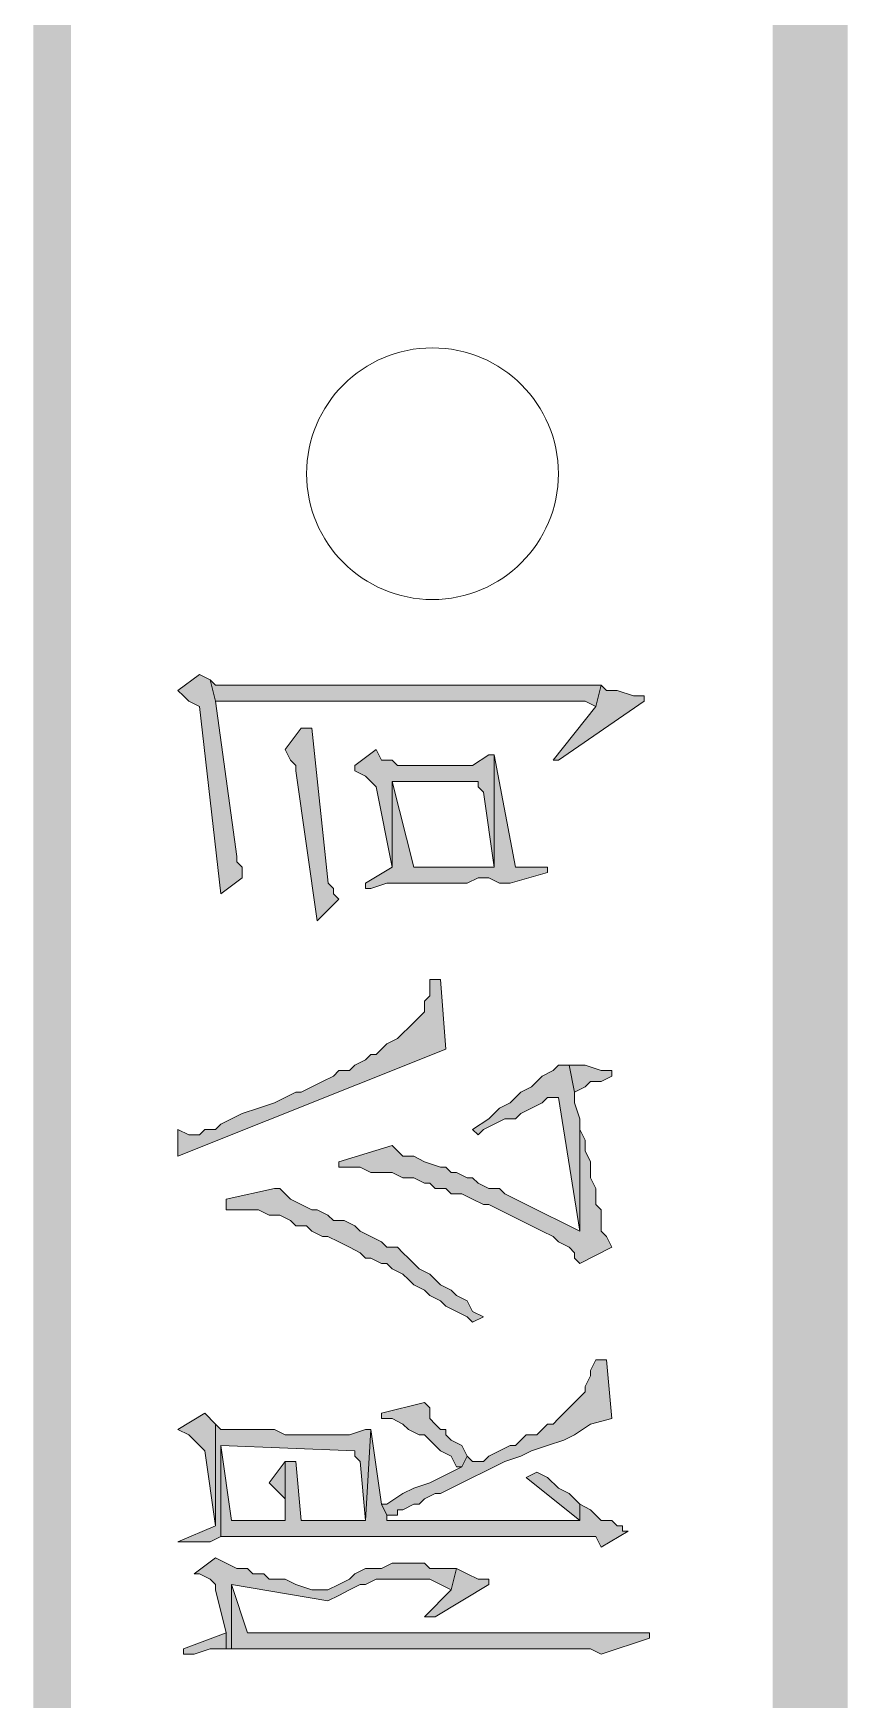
# Model space of a CAD drawing. Header units: millimetres. Extents: x 24 to 410, y 10 to 282.
# Drawn here: x 23.96 to 30.4, y 189.17 to 202.34 of the extents above; entities that cross this region are included whole.
import ezdxf

# ---------------------------------------------------------------- set-up
doc = ezdxf.new("R2010")
doc.units = ezdxf.units.MM

msp = doc.modelspace()

# ---------------------------------------------------------------- hatches: boundary and pattern name
h = msp.add_hatch(color=7)
h.dxf.hatch_style = 2
h.paths.add_polyline_path([(30.395333, 281.643667), (29.802667, 282.236333), (30.395333, 10.244667)])
h = msp.add_hatch(color=7)
h.dxf.hatch_style = 2
h.paths.add_polyline_path([(29.802667, 282.236333), (30.395333, 10.244667), (29.802667, 9.652)])
h = msp.add_hatch(color=7)
h.dxf.hatch_style = 2
h.paths.add_polyline_path([(24.257, 281.94), (23.960667, 281.94), (24.257, 55.837667)])
h = msp.add_hatch(color=7)
h.dxf.hatch_style = 2
h.paths.add_polyline_path([(23.960667, 281.94), (24.257, 55.837667), (23.960667, 55.837667)])
h = msp.add_hatch(color=7)
h.dxf.hatch_style = 2
h.paths.add_polyline_path([(25.103667, 197.146333), (25.146, 197.104), (25.188333, 197.061667), (25.273, 197.019333), (25.442333, 195.537667), (25.611667, 195.664667), (25.611667, 195.749333), (25.569333, 195.791667), (25.569333, 195.834), (25.4, 197.061667), (25.357667, 197.231), (25.273, 197.273333)])
h = msp.add_hatch(color=7)
h.dxf.hatch_style = 2
h.paths.add_polyline_path([(25.357667, 197.231), (25.4, 197.061667), (27.897667, 197.061667), (27.94, 197.061667), (28.321, 197.061667), (28.405667, 197.019333), (28.448, 197.188667), (25.4, 197.188667)])
h = msp.add_hatch(color=7)
h.dxf.hatch_style = 2
h.paths.add_polyline_path([(28.067035, 196.596), (28.109369, 196.596), (28.786702, 197.061667), (28.786702, 197.104), (28.702035, 197.104), (28.575035, 197.146333), (28.490369, 197.146333), (28.448035, 197.188667), (28.405702, 197.019333)])
h = msp.add_hatch(color=7)
h.dxf.hatch_style = 2
h.paths.add_polyline_path([(25.950369, 196.680667), (25.992702, 196.596), (26.035035, 196.553667), (26.035035, 196.511333), (26.204369, 195.326), (26.373702, 195.495333), (26.331369, 195.537667), (26.331369, 195.58), (26.289035, 195.622333), (26.162035, 196.85), (26.077369, 196.85)])
h = msp.add_hatch(color=7)
h.dxf.hatch_style = 2
h.paths.add_polyline_path([(26.500667, 196.553667), (26.500667, 196.511333), (26.585333, 196.469), (26.627667, 196.426667), (26.67, 196.384333), (26.797, 195.749333), (26.797, 196.426667), (27.474333, 196.426667), (27.474333, 196.384333), (27.516667, 196.342), (27.601333, 195.749333), (27.601333, 196.638333), (27.559, 196.638333), (27.432, 196.553667), (26.839333, 196.553667), (26.797, 196.596), (26.712333, 196.596), (26.67, 196.680667)])
h = msp.add_hatch(color=7)
h.dxf.hatch_style = 2
h.paths.add_polyline_path([(26.585333, 195.622333), (26.585333, 195.58), (26.627667, 195.58), (26.754667, 195.622333), (27.389667, 195.622333), (27.474333, 195.664667), (27.559, 195.664667), (27.643667, 195.622333), (27.728333, 195.622333), (28.024667, 195.707), (28.024667, 195.749333), (27.770667, 195.749333), (27.601333, 196.638333), (27.601333, 195.749333), (27.559, 195.749333), (26.966333, 195.749333), (26.797, 196.426667), (26.797, 195.749333)])
h = msp.add_hatch(color=7)
h.dxf.hatch_style = 2
h.paths.add_polyline_path([(25.103667, 193.675), (25.103667, 193.463333), (27.220333, 194.31), (27.178, 194.860333), (27.093333, 194.860333), (27.093333, 194.775667), (27.093333, 194.733333), (27.051, 194.691), (27.051, 194.606333), (27.008667, 194.564), (26.966333, 194.521667), (26.924, 194.479333), (26.881667, 194.437), (26.839333, 194.394667), (26.754667, 194.352333), (26.712333, 194.31), (26.67, 194.267667), (26.627667, 194.267667), (26.585333, 194.225333), (26.500667, 194.183), (26.458333, 194.140667), (26.373667, 194.140667), (26.331333, 194.098333), (26.246667, 194.056), (26.162, 194.013667), (26.077333, 193.971333), (26.035, 193.971333), (25.950333, 193.929), (25.865667, 193.886667), (25.738667, 193.844333), (25.611667, 193.802), (25.527, 193.759667), (25.442333, 193.717333), (25.4, 193.675), (25.315333, 193.675), (25.273, 193.632667), (25.188333, 193.632667)])
h = msp.add_hatch(color=7)
h.dxf.hatch_style = 2
h.paths.add_polyline_path([(27.432, 193.675), (27.474333, 193.632667), (27.516667, 193.675), (27.601333, 193.717333), (27.686, 193.759667), (27.770667, 193.759667), (27.813, 193.802), (27.897667, 193.844333), (27.982333, 193.886667), (28.024667, 193.929), (28.109333, 193.929), (28.278667, 192.870667), (28.278667, 193.759667), (28.236333, 193.886667), (28.236333, 193.971333), (28.194, 194.183), (28.109333, 194.183), (28.067, 194.140667), (27.982333, 194.098333), (27.94, 194.056), (27.897667, 194.013667), (27.813, 193.971333), (27.728333, 193.886667), (27.643667, 193.844333), (27.559, 193.759667)])
h = msp.add_hatch(color=7)
h.dxf.hatch_style = 2
h.paths.add_polyline_path([(28.194, 194.183), (28.236333, 193.971333), (28.321, 194.013667), (28.363333, 194.056), (28.448, 194.056), (28.532667, 194.098333), (28.532667, 194.140667), (28.448, 194.140667), (28.321, 194.183)])
h = msp.add_hatch(color=7)
h.dxf.hatch_style = 2
h.paths.add_polyline_path([(26.373667, 193.421), (26.373667, 193.378667), (26.416, 193.378667), (26.543, 193.378667), (26.627667, 193.336333), (26.797, 193.336333), (26.881667, 193.294), (26.966333, 193.294), (27.051, 193.251667), (27.093333, 193.251667), (27.135667, 193.209333), (27.220333, 193.209333), (27.262667, 193.167), (27.347333, 193.167), (27.432, 193.124667), (27.516667, 193.082333), (27.559, 193.082333), (27.643667, 193.04), (27.728333, 192.997667), (27.813, 192.955333), (27.897667, 192.913), (27.982333, 192.870667), (28.067, 192.828333), (28.109333, 192.786), (28.194, 192.743667), (28.236333, 192.701333), (28.236333, 192.659), (28.278667, 192.616667), (28.532667, 192.743667), (28.490333, 192.828333), (28.448, 192.870667), (28.448, 193.04), (28.405667, 193.082333), (28.405667, 193.209333), (28.363333, 193.294), (28.363333, 193.421), (28.321, 193.505667), (28.321, 193.590333), (28.278667, 193.675), (28.278667, 192.870667), (28.194, 192.913), (28.109333, 192.955333), (28.024667, 192.997667), (27.94, 193.04), (27.855333, 193.082333), (27.770667, 193.124667), (27.686, 193.167), (27.643667, 193.209333), (27.559, 193.209333), (27.474333, 193.251667), (27.432, 193.294), (27.389667, 193.294), (27.305, 193.336333), (27.262667, 193.336333), (27.220333, 193.378667), (27.178, 193.378667), (27.051, 193.421), (26.966333, 193.463333), (26.881667, 193.463333), (26.839333, 193.505667), (26.797, 193.548)])
h = msp.add_hatch(color=7)
h.dxf.hatch_style = 2
h.paths.add_polyline_path([(25.484667, 193.124667), (25.484667, 193.04), (25.527, 193.04), (25.738667, 193.04), (25.823333, 192.997667), (25.908, 192.997667), (25.992667, 192.955333), (26.035, 192.913), (26.119667, 192.913), (26.162, 192.870667), (26.246667, 192.828333), (26.289, 192.828333), (26.373667, 192.786), (26.458333, 192.743667), (26.543, 192.701333), (26.585333, 192.659), (26.627667, 192.659), (26.712333, 192.616667), (26.754667, 192.616667), (26.797, 192.574333), (26.881667, 192.532), (26.924, 192.489667), (26.966333, 192.447333), (27.051, 192.405), (27.093333, 192.362667), (27.178, 192.320333), (27.220333, 192.278), (27.305, 192.235667), (27.389667, 192.193333), (27.432, 192.151), (27.516667, 192.193333), (27.432, 192.235667), (27.389667, 192.320333), (27.305, 192.362667), (27.262667, 192.405), (27.178, 192.447333), (27.135667, 192.489667), (27.093333, 192.532), (27.008667, 192.574333), (26.966333, 192.616667), (26.924, 192.659), (26.881667, 192.701333), (26.839333, 192.743667), (26.754667, 192.743667), (26.712333, 192.786), (26.627667, 192.828333), (26.543, 192.870667), (26.500667, 192.913), (26.416, 192.955333), (26.331333, 192.955333), (26.289, 192.997667), (26.204333, 193.04), (26.162, 193.04), (26.077333, 193.082333), (25.992667, 193.124667), (25.950333, 193.167), (25.908, 193.209333), (25.865667, 193.209333)])
h = msp.add_hatch(color=7)
h.dxf.hatch_style = 2
h.paths.add_polyline_path([(26.712333, 190.711667), (26.754667, 190.627), (26.839333, 190.627), (26.839333, 190.669333), (26.881667, 190.669333), (26.966333, 190.711667), (27.008667, 190.711667), (27.051, 190.754), (27.135667, 190.796333), (27.178, 190.796333), (27.262667, 190.838667), (27.347333, 190.881), (27.432, 190.923333), (27.516667, 190.965667), (27.601333, 191.008), (27.686, 191.050333), (27.813, 191.092667), (27.897667, 191.135), (28.024667, 191.177333), (28.151667, 191.219667), (28.236333, 191.262), (28.363333, 191.346667), (28.532667, 191.389), (28.490333, 191.854667), (28.405667, 191.854667), (28.363333, 191.77), (28.363333, 191.727667), (28.321, 191.643), (28.321, 191.600667), (28.278667, 191.558333), (28.236333, 191.516), (28.194, 191.473667), (28.151667, 191.431333), (28.109333, 191.389), (28.067, 191.346667), (28.024667, 191.346667), (27.982333, 191.304333), (27.94, 191.262), (27.855333, 191.262), (27.813, 191.219667), (27.770667, 191.177333), (27.728333, 191.177333), (27.643667, 191.135), (27.559, 191.092667), (27.516667, 191.050333), (27.432, 191.050333), (27.389667, 191.092667), (27.347333, 191.008), (27.262667, 190.965667), (27.178, 190.923333), (27.093333, 190.881), (26.966333, 190.838667), (26.881667, 190.796333), (26.754667, 190.711667)])
h = msp.add_hatch(color=7)
h.dxf.hatch_style = 2
h.paths.add_polyline_path([(26.712333, 191.389), (26.797, 191.389), (26.881667, 191.346667), (26.924, 191.304333), (27.008667, 191.262), (27.051, 191.262), (27.093333, 191.219667), (27.135667, 191.177333), (27.178, 191.135), (27.262667, 191.092667), (27.305, 191.008), (27.347333, 191.008), (27.389667, 191.092667), (27.347333, 191.177333), (27.262667, 191.219667), (27.220333, 191.262), (27.220333, 191.304333), (27.178, 191.304333), (27.135667, 191.346667), (27.093333, 191.389), (27.093333, 191.473667), (27.051, 191.516), (26.712333, 191.431333)])
h = msp.add_hatch(color=7)
h.dxf.hatch_style = 2
h.paths.add_polyline_path([(25.103667, 191.304333), (25.188333, 191.262), (25.230667, 191.219667), (25.273, 191.177333), (25.315333, 191.135), (25.4, 190.542333), (25.4, 191.346667), (25.315333, 191.431333)])
h = msp.add_hatch(color=7)
h.dxf.hatch_style = 2
h.paths.add_polyline_path([(25.103667, 190.415333), (25.357667, 190.415333), (25.442333, 190.457667), (25.442333, 191.177333), (26.500667, 191.135), (26.500667, 191.092667), (26.543, 191.050333), (26.585333, 190.584667), (26.627667, 191.304333), (26.585333, 191.304333), (26.458333, 191.262), (25.950333, 191.262), (25.865667, 191.304333), (25.569333, 191.304333), (25.527, 191.304333), (25.442333, 191.304333), (25.4, 191.346667), (25.4, 190.542333)])
h = msp.add_hatch(color=7)
h.dxf.hatch_style = 2
h.paths.add_polyline_path([(25.442333, 190.457667), (28.405667, 190.457667), (28.448, 190.373), (28.659667, 190.5), (28.617333, 190.5), (28.617333, 190.542333), (28.575, 190.542333), (28.532667, 190.584667), (28.448, 190.584667), (28.405667, 190.627), (28.363333, 190.669333), (28.278667, 190.711667), (28.278667, 190.584667), (26.754667, 190.584667), (26.754667, 190.627), (26.712333, 190.711667), (26.627667, 191.304333), (26.585333, 190.584667), (26.077333, 190.584667), (26.035, 191.050333), (25.950333, 191.050333), (25.950333, 190.584667), (25.527, 190.584667), (25.442333, 191.177333)])
h = msp.add_hatch(color=7)
h.dxf.hatch_style = 2
h.paths.add_polyline_path([(25.823333, 190.881), (25.865667, 190.838667), (25.908, 190.796333), (25.950333, 190.754), (25.950333, 190.584667), (25.950333, 191.050333)])
h = msp.add_hatch(color=7)
h.dxf.hatch_style = 2
h.paths.add_polyline_path([(27.855333, 190.923333), (28.278667, 190.584667), (28.278667, 190.711667), (28.194, 190.796333), (28.109333, 190.838667), (28.024667, 190.923333), (27.94, 190.965667)])
h = msp.add_hatch(color=7)
h.dxf.hatch_style = 2
h.paths.add_polyline_path([(25.230667, 190.161333), (25.273, 190.161333), (25.357667, 190.119), (25.4, 190.076667), (25.4, 190.034333), (25.484667, 189.695667), (25.484667, 189.568667), (25.527, 189.568667), (25.527, 190.076667), (26.289, 189.949667), (26.373667, 189.992), (26.458333, 190.034333), (26.543, 190.076667), (26.585333, 190.076667), (26.67, 190.119), (27.093333, 190.119), (27.178, 190.076667), (27.262667, 190.034333), (27.305, 190.203667), (27.093333, 190.203667), (27.051, 190.246), (26.797, 190.246), (26.712333, 190.203667), (26.585333, 190.203667), (26.500667, 190.161333), (26.458333, 190.119), (26.373667, 190.076667), (26.289, 190.034333), (26.162, 190.034333), (26.035, 190.076667), (25.950333, 190.119), (25.823333, 190.119), (25.781, 190.161333), (25.696333, 190.161333), (25.654, 190.203667), (25.569333, 190.203667), (25.484667, 190.246), (25.4, 190.288333)])
h = msp.add_hatch(color=7)
h.dxf.hatch_style = 2
h.paths.add_polyline_path([(27.051035, 189.822667), (27.135702, 189.822667), (27.559035, 190.076667), (27.559035, 190.119), (27.474369, 190.119), (27.389702, 190.161333), (27.305035, 190.203667), (27.262702, 190.034333)])
h = msp.add_hatch(color=7)
h.dxf.hatch_style = 2
h.paths.add_polyline_path([(25.527, 189.568667), (27.94, 189.568667), (28.024667, 189.568667), (28.363333, 189.568667), (28.448, 189.526333), (28.829, 189.653333), (28.829, 189.695667), (28.321, 189.695667), (25.654, 189.695667), (25.527, 190.076667)])
h = msp.add_hatch(color=7)
h.dxf.hatch_style = 2
h.paths.add_polyline_path([(25.146, 189.568667), (25.146, 189.526333), (25.230667, 189.526333), (25.357667, 189.568667), (25.484667, 189.568667), (25.484667, 189.695667)])

# ---------------------------------------------------------------- linework, layer by layer
at = {"color": 7, "lineweight": 0}
for points in [[(25.103667, 197.146333), (25.146, 197.104), (25.188333, 197.061667), (25.273, 197.019333), (25.442333, 195.537667), (25.611667, 195.664667), (25.611667, 195.749333), (25.569333, 195.791667), (25.569333, 195.834), (25.4, 197.061667), (25.357667, 197.231), (25.273, 197.273333)], [(25.357667, 197.231), (25.4, 197.061667), (27.897667, 197.061667), (27.94, 197.061667), (28.321, 197.061667), (28.405667, 197.019333), (28.448, 197.188667), (25.4, 197.188667)], [(28.067035, 196.596), (28.109369, 196.596), (28.786702, 197.061667), (28.786702, 197.104), (28.702035, 197.104), (28.575035, 197.146333), (28.490369, 197.146333), (28.448035, 197.188667), (28.405702, 197.019333)], [(25.950369, 196.680667), (25.992702, 196.596), (26.035035, 196.553667), (26.035035, 196.511333), (26.204369, 195.326), (26.373702, 195.495333), (26.331369, 195.537667), (26.331369, 195.58), (26.289035, 195.622333), (26.162035, 196.85), (26.077369, 196.85)], [(26.500667, 196.553667), (26.500667, 196.511333), (26.585333, 196.469), (26.627667, 196.426667), (26.67, 196.384333), (26.797, 195.749333), (26.797, 196.426667), (27.474333, 196.426667), (27.474333, 196.384333), (27.516667, 196.342), (27.601333, 195.749333), (27.601333, 196.638333), (27.559, 196.638333), (27.432, 196.553667), (26.839333, 196.553667), (26.797, 196.596), (26.712333, 196.596), (26.67, 196.680667)], [(26.585333, 195.622333), (26.585333, 195.58), (26.627667, 195.58), (26.754667, 195.622333), (27.389667, 195.622333), (27.474333, 195.664667), (27.559, 195.664667), (27.643667, 195.622333), (27.728333, 195.622333), (28.024667, 195.707), (28.024667, 195.749333), (27.770667, 195.749333), (27.601333, 196.638333), (27.601333, 195.749333), (27.559, 195.749333), (26.966333, 195.749333), (26.797, 196.426667), (26.797, 195.749333)], [(25.103667, 193.675), (25.103667, 193.463333), (27.220333, 194.31), (27.178, 194.860333), (27.093333, 194.860333), (27.093333, 194.775667), (27.093333, 194.733333), (27.051, 194.691), (27.051, 194.606333), (27.008667, 194.564), (26.966333, 194.521667), (26.924, 194.479333), (26.881667, 194.437), (26.839333, 194.394667), (26.754667, 194.352333), (26.712333, 194.31), (26.67, 194.267667), (26.627667, 194.267667), (26.585333, 194.225333), (26.500667, 194.183), (26.458333, 194.140667), (26.373667, 194.140667), (26.331333, 194.098333), (26.246667, 194.056), (26.162, 194.013667), (26.077333, 193.971333), (26.035, 193.971333), (25.950333, 193.929), (25.865667, 193.886667), (25.738667, 193.844333), (25.611667, 193.802), (25.527, 193.759667), (25.442333, 193.717333), (25.4, 193.675), (25.315333, 193.675), (25.273, 193.632667), (25.188333, 193.632667)], [(27.432, 193.675), (27.474333, 193.632667), (27.516667, 193.675), (27.601333, 193.717333), (27.686, 193.759667), (27.770667, 193.759667), (27.813, 193.802), (27.897667, 193.844333), (27.982333, 193.886667), (28.024667, 193.929), (28.109333, 193.929), (28.278667, 192.870667), (28.278667, 193.759667), (28.236333, 193.886667), (28.236333, 193.971333), (28.194, 194.183), (28.109333, 194.183), (28.067, 194.140667), (27.982333, 194.098333), (27.94, 194.056), (27.897667, 194.013667), (27.813, 193.971333), (27.728333, 193.886667), (27.643667, 193.844333), (27.559, 193.759667)], [(28.194, 194.183), (28.236333, 193.971333), (28.321, 194.013667), (28.363333, 194.056), (28.448, 194.056), (28.532667, 194.098333), (28.532667, 194.140667), (28.448, 194.140667), (28.321, 194.183)], [(26.373667, 193.421), (26.373667, 193.378667), (26.416, 193.378667), (26.543, 193.378667), (26.627667, 193.336333), (26.797, 193.336333), (26.881667, 193.294), (26.966333, 193.294), (27.051, 193.251667), (27.093333, 193.251667), (27.135667, 193.209333), (27.220333, 193.209333), (27.262667, 193.167), (27.347333, 193.167), (27.432, 193.124667), (27.516667, 193.082333), (27.559, 193.082333), (27.643667, 193.04), (27.728333, 192.997667), (27.813, 192.955333), (27.897667, 192.913), (27.982333, 192.870667), (28.067, 192.828333), (28.109333, 192.786), (28.194, 192.743667), (28.236333, 192.701333), (28.236333, 192.659), (28.278667, 192.616667), (28.532667, 192.743667), (28.490333, 192.828333), (28.448, 192.870667), (28.448, 193.04), (28.405667, 193.082333), (28.405667, 193.209333), (28.363333, 193.294), (28.363333, 193.421), (28.321, 193.505667), (28.321, 193.590333), (28.278667, 193.675), (28.278667, 192.870667), (28.194, 192.913), (28.109333, 192.955333), (28.024667, 192.997667), (27.94, 193.04), (27.855333, 193.082333), (27.770667, 193.124667), (27.686, 193.167), (27.643667, 193.209333), (27.559, 193.209333), (27.474333, 193.251667), (27.432, 193.294), (27.389667, 193.294), (27.305, 193.336333), (27.262667, 193.336333), (27.220333, 193.378667), (27.178, 193.378667), (27.051, 193.421), (26.966333, 193.463333), (26.881667, 193.463333), (26.839333, 193.505667), (26.797, 193.548)], [(25.484667, 193.124667), (25.484667, 193.04), (25.527, 193.04), (25.738667, 193.04), (25.823333, 192.997667), (25.908, 192.997667), (25.992667, 192.955333), (26.035, 192.913), (26.119667, 192.913), (26.162, 192.870667), (26.246667, 192.828333), (26.289, 192.828333), (26.373667, 192.786), (26.458333, 192.743667), (26.543, 192.701333), (26.585333, 192.659), (26.627667, 192.659), (26.712333, 192.616667), (26.754667, 192.616667), (26.797, 192.574333), (26.881667, 192.532), (26.924, 192.489667), (26.966333, 192.447333), (27.051, 192.405), (27.093333, 192.362667), (27.178, 192.320333), (27.220333, 192.278), (27.305, 192.235667), (27.389667, 192.193333), (27.432, 192.151), (27.516667, 192.193333), (27.432, 192.235667), (27.389667, 192.320333), (27.305, 192.362667), (27.262667, 192.405), (27.178, 192.447333), (27.135667, 192.489667), (27.093333, 192.532), (27.008667, 192.574333), (26.966333, 192.616667), (26.924, 192.659), (26.881667, 192.701333), (26.839333, 192.743667), (26.754667, 192.743667), (26.712333, 192.786), (26.627667, 192.828333), (26.543, 192.870667), (26.500667, 192.913), (26.416, 192.955333), (26.331333, 192.955333), (26.289, 192.997667), (26.204333, 193.04), (26.162, 193.04), (26.077333, 193.082333), (25.992667, 193.124667), (25.950333, 193.167), (25.908, 193.209333), (25.865667, 193.209333)], [(26.712333, 190.711667), (26.754667, 190.627), (26.839333, 190.627), (26.839333, 190.669333), (26.881667, 190.669333), (26.966333, 190.711667), (27.008667, 190.711667), (27.051, 190.754), (27.135667, 190.796333), (27.178, 190.796333), (27.262667, 190.838667), (27.347333, 190.881), (27.432, 190.923333), (27.516667, 190.965667), (27.601333, 191.008), (27.686, 191.050333), (27.813, 191.092667), (27.897667, 191.135), (28.024667, 191.177333), (28.151667, 191.219667), (28.236333, 191.262), (28.363333, 191.346667), (28.532667, 191.389), (28.490333, 191.854667), (28.405667, 191.854667), (28.363333, 191.77), (28.363333, 191.727667), (28.321, 191.643), (28.321, 191.600667), (28.278667, 191.558333), (28.236333, 191.516), (28.194, 191.473667), (28.151667, 191.431333), (28.109333, 191.389), (28.067, 191.346667), (28.024667, 191.346667), (27.982333, 191.304333), (27.94, 191.262), (27.855333, 191.262), (27.813, 191.219667), (27.770667, 191.177333), (27.728333, 191.177333), (27.643667, 191.135), (27.559, 191.092667), (27.516667, 191.050333), (27.432, 191.050333), (27.389667, 191.092667), (27.347333, 191.008), (27.262667, 190.965667), (27.178, 190.923333), (27.093333, 190.881), (26.966333, 190.838667), (26.881667, 190.796333), (26.754667, 190.711667)], [(26.712333, 191.389), (26.797, 191.389), (26.881667, 191.346667), (26.924, 191.304333), (27.008667, 191.262), (27.051, 191.262), (27.093333, 191.219667), (27.135667, 191.177333), (27.178, 191.135), (27.262667, 191.092667), (27.305, 191.008), (27.347333, 191.008), (27.389667, 191.092667), (27.347333, 191.177333), (27.262667, 191.219667), (27.220333, 191.262), (27.220333, 191.304333), (27.178, 191.304333), (27.135667, 191.346667), (27.093333, 191.389), (27.093333, 191.473667), (27.051, 191.516), (26.712333, 191.431333)], [(25.103667, 191.304333), (25.188333, 191.262), (25.230667, 191.219667), (25.273, 191.177333), (25.315333, 191.135), (25.4, 190.542333), (25.4, 191.346667), (25.315333, 191.431333)], [(25.103667, 190.415333), (25.357667, 190.415333), (25.442333, 190.457667), (25.442333, 191.177333), (26.500667, 191.135), (26.500667, 191.092667), (26.543, 191.050333), (26.585333, 190.584667), (26.627667, 191.304333), (26.585333, 191.304333), (26.458333, 191.262), (25.950333, 191.262), (25.865667, 191.304333), (25.569333, 191.304333), (25.527, 191.304333), (25.442333, 191.304333), (25.4, 191.346667), (25.4, 190.542333)], [(25.442333, 190.457667), (28.405667, 190.457667), (28.448, 190.373), (28.659667, 190.5), (28.617333, 190.5), (28.617333, 190.542333), (28.575, 190.542333), (28.532667, 190.584667), (28.448, 190.584667), (28.405667, 190.627), (28.363333, 190.669333), (28.278667, 190.711667), (28.278667, 190.584667), (26.754667, 190.584667), (26.754667, 190.627), (26.712333, 190.711667), (26.627667, 191.304333), (26.585333, 190.584667), (26.077333, 190.584667), (26.035, 191.050333), (25.950333, 191.050333), (25.950333, 190.584667), (25.527, 190.584667), (25.442333, 191.177333)], [(25.823333, 190.881), (25.865667, 190.838667), (25.908, 190.796333), (25.950333, 190.754), (25.950333, 190.584667), (25.950333, 191.050333)], [(27.855333, 190.923333), (28.278667, 190.584667), (28.278667, 190.711667), (28.194, 190.796333), (28.109333, 190.838667), (28.024667, 190.923333), (27.94, 190.965667)], [(25.230667, 190.161333), (25.273, 190.161333), (25.357667, 190.119), (25.4, 190.076667), (25.4, 190.034333), (25.484667, 189.695667), (25.484667, 189.568667), (25.527, 189.568667), (25.527, 190.076667), (26.289, 189.949667), (26.373667, 189.992), (26.458333, 190.034333), (26.543, 190.076667), (26.585333, 190.076667), (26.67, 190.119), (27.093333, 190.119), (27.178, 190.076667), (27.262667, 190.034333), (27.305, 190.203667), (27.093333, 190.203667), (27.051, 190.246), (26.797, 190.246), (26.712333, 190.203667), (26.585333, 190.203667), (26.500667, 190.161333), (26.458333, 190.119), (26.373667, 190.076667), (26.289, 190.034333), (26.162, 190.034333), (26.035, 190.076667), (25.950333, 190.119), (25.823333, 190.119), (25.781, 190.161333), (25.696333, 190.161333), (25.654, 190.203667), (25.569333, 190.203667), (25.484667, 190.246), (25.4, 190.288333)], [(27.051035, 189.822667), (27.135702, 189.822667), (27.559035, 190.076667), (27.559035, 190.119), (27.474369, 190.119), (27.389702, 190.161333), (27.305035, 190.203667), (27.262702, 190.034333)], [(25.527, 189.568667), (27.94, 189.568667), (28.024667, 189.568667), (28.363333, 189.568667), (28.448, 189.526333), (28.829, 189.653333), (28.829, 189.695667), (28.321, 189.695667), (25.654, 189.695667), (25.527, 190.076667)], [(25.146, 189.568667), (25.146, 189.526333), (25.230667, 189.526333), (25.357667, 189.568667), (25.484667, 189.568667), (25.484667, 189.695667)]]:
    msp.add_lwpolyline(points, close=True, dxfattribs=at)
msp.add_circle((27.114535, 198.860833), 0.994833, dxfattribs=at)

doc.saveas('drawing.dxf')
